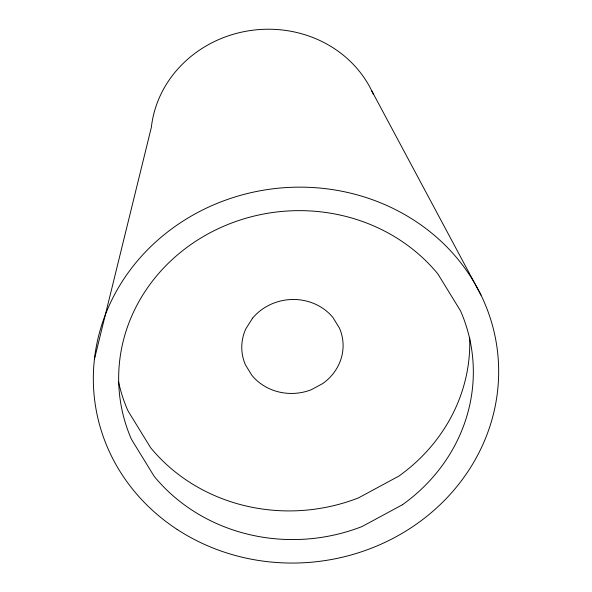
<?xml version="1.0" encoding="UTF-8"?>
<svg xmlns="http://www.w3.org/2000/svg" width="592" height="592" viewBox="0 0 592 592"><rect width="100%" height="100%" fill="white"/><g stroke="black" fill="none" stroke-linecap="round" stroke-linejoin="round"><path stroke-width="0.89" d="M94.409 359.314L151.352 127.354A115.647 106.997 -7.1 0 1 249.935 30.606A115.647 106.997 -7.1 0 1 373.249 94.054M371.724 90.776L481.022 295.134M469.648 337.292A177.533 164.25 -7.1 0 1 398.845 476.116L358.5 497.879A177.533 164.25 -7.1 0 1 150.568 447.633L127.865 410.633A177.533 164.25 -7.1 0 1 118.548 381.833M252.577 318.156L245.835 328.826A50.727 46.931 -7.1 0 0 245.414 364.79L251.896 375.365A50.727 46.931 -7.1 0 0 311.311 389.721L322.832 383.498A50.727 46.931 -7.1 0 0 339.453 328.116L332.963 317.549A50.727 46.931 -7.1 0 0 252.577 318.156M402.412 504.761L362.067 526.532A177.533 164.25 -7.1 0 1 154.135 476.286L131.431 439.279A177.533 164.25 -7.1 0 1 209.013 233.352A177.533 164.25 -7.1 0 1 437.865 273.926L460.569 310.926A177.533 164.25 -7.1 0 1 402.412 504.761M177.126 529.411A202.893 187.716 -7.1 0 0 497.591 390.898A202.893 187.716 -7.1 0 0 213.283 205.01A202.893 187.716 -7.1 0 0 177.126 529.411"/></g></svg>
